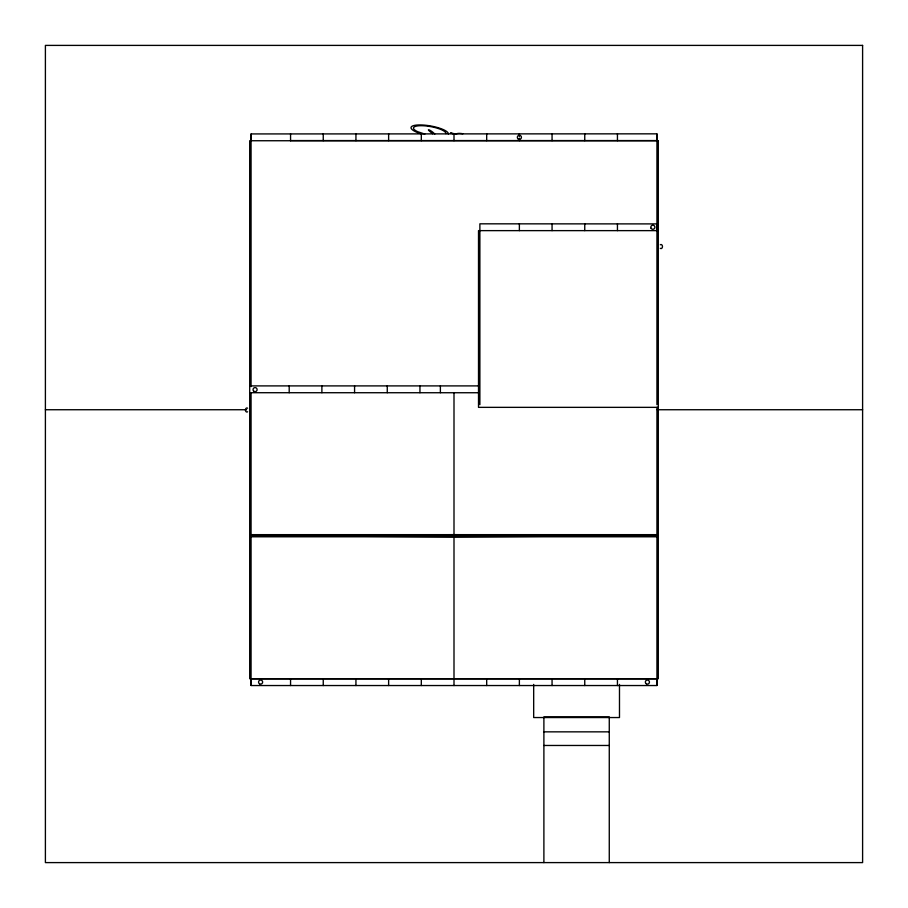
<?xml version="1.0" encoding="UTF-8"?>
<svg xmlns="http://www.w3.org/2000/svg" width="908" height="908" viewBox="0 0 908 908"><rect width="100%" height="100%" fill="white"/><g stroke="black" fill="none" stroke-linecap="round" stroke-linejoin="round"><path stroke-width="1.36" d="M337.027 535.266L454 534.653L570.973 535.266M337.027 536.174L454 536.787L570.973 536.174M290.56 140.57L656.938 140.57L656.847 133.93M658.3 230.632L478.516 230.632L478.516 407.351L658.3 407.351M249.7 385.9L478.471 385.9M249.7 392.71L478.516 392.744M45.4 409.735L246.601 409.735M657.176 409.735L862.6 409.735M251.062 534.653L656.938 534.653M251.062 535.72L656.938 535.72M251.062 536.787L656.938 536.787M543.892 731.848L609.268 731.848M543.892 745.468L609.268 745.468M455.351 133.873L450.447 132.988L454.114 134.055M424.808 134.078L417.737 131.717A16.446 4.256 10 0 1 424.195 125.803A16.446 4.256 10 0 1 445.896 133.624M434.75 134.157C432.446 130.82 423.003 126.428 432.673 133.737M656.938 404.662L656.938 133.839L251.062 133.93L251.062 386.604M656.938 407.351L656.938 685.54L251.062 685.54L251.062 392.71M656.847 230.541L656.847 223.901L479.878 223.822L479.878 404.662M656.847 685.449L656.847 678.809L251.062 678.809L251.153 685.449M619.483 684.416L619.483 717.547L533.677 717.547L533.677 684.416M617.44 133.839L617.44 140.649M617.44 223.822L617.44 230.632M617.44 678.73L617.44 685.54M609.268 862.6L609.268 716.866L543.892 716.866L543.892 862.6M584.752 133.839L584.752 140.649M584.752 223.822L584.752 230.632M584.752 678.73L584.752 685.54M552.064 133.839L552.064 140.649M552.064 223.822L552.064 230.632M552.064 678.73L552.064 685.54M519.376 133.839L519.376 136.393M519.376 138.107L519.376 140.649M519.376 223.822L519.376 230.632M519.376 678.73L519.376 685.54M486.688 133.839L486.688 140.649M486.688 678.73L486.688 685.54M454 133.839L454 140.649M454 392.71L454 534.653M454 536.787L454 685.54M440.38 385.9L440.38 392.71M421.312 133.839L421.312 140.649M421.312 678.73L421.312 685.54M419.95 385.9L419.95 392.71M388.624 133.839L388.624 140.649M388.624 678.73L388.624 685.54M387.262 385.9L387.262 392.71M355.936 133.839L355.936 140.649M355.936 678.73L355.936 685.54M354.574 385.9L354.574 392.71M323.248 133.839L323.248 140.649M323.248 678.73L323.248 685.54M321.886 385.9L321.886 392.71M290.56 133.839L290.56 140.74M290.56 678.73L290.56 685.54M289.198 385.9L289.198 392.71M251.153 134.009L251.153 140.649M421.777 133.975A18.943 4.903 10 0 1 411.903 126.337A18.943 4.903 10 0 1 432.991 126.416A18.943 4.903 10 0 1 448.37 134.055M456.304 134.043A6.197 1.6 10 0 1 462.864 133.748M660.298 244.785A2.043 1.441 -90 0 1 662.465 246.556A2.043 1.441 -90 0 1 660.298 248.327M247.612 411.767A2.043 1.441 -90 0 1 245.444 409.996A2.043 1.441 -90 0 1 247.612 408.225M862.6 45.4L45.4 45.4L45.4 862.6L862.6 862.6L862.6 45.4M658.3 140.74L249.7 140.74L249.7 678.73L658.3 678.73L658.3 140.74M518.355 139.106A2.043 2.043 0 0 0 521.419 137.335A2.043 2.043 0 0 0 518.355 135.564A2.043 2.043 0 0 0 518.355 139.106M259.575 683.86A2.043 2.043 0 0 0 262.639 682.09A2.043 2.043 0 0 0 259.575 680.319A2.043 2.043 0 0 0 259.575 683.86M646.383 683.86A2.043 2.043 0 0 0 649.447 682.09A2.043 2.043 0 0 0 646.383 680.319A2.043 2.043 0 0 0 646.383 683.86M651.081 228.249A2.043 2.043 0 0 0 654.623 228.249A2.043 2.043 0 0 0 652.852 225.184A2.043 2.043 0 0 0 651.081 228.249M254.047 391.393A2.043 2.043 0 0 0 257.112 389.623A2.043 2.043 0 0 0 254.047 387.864A2.043 2.043 0 0 0 254.047 391.393"/></g></svg>
